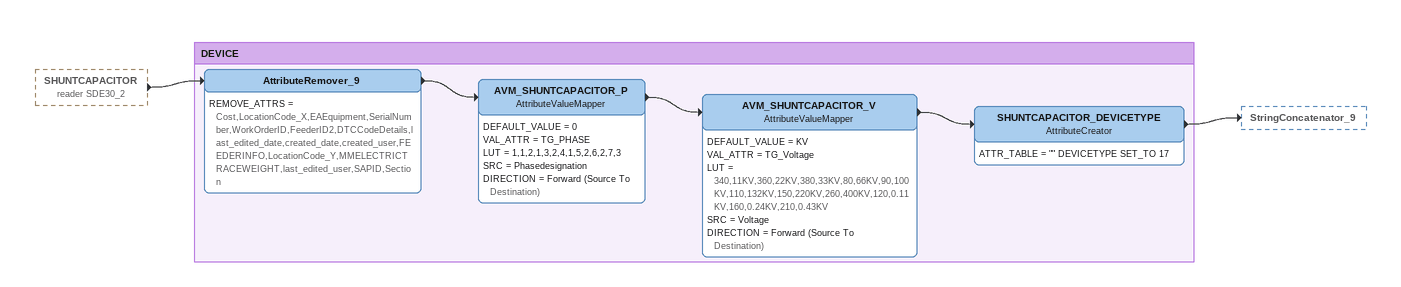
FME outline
SHUNTCAPACITOR (reader SDE30_2) [outside]
    -> AttributeRemover_9

Bookmark: DEVICE
AttributeRemover_9
    REMOVE_ATTRS = Cost,LocationCode_X,EAEquipment,SerialNumber,WorkOrderID,FeederID2,DTCCodeDetails,last_edited_date,created_date,created_user,FEEDERINFO,LocationCode_Y,MMELECTRICTRACEWEIGHT,last_edited_user,SAPID,Section
    -> AVM_SHUNTCAPACITOR_P
AVM_SHUNTCAPACITOR_P: AttributeValueMapper
    DEFAULT_VALUE = 0
    VAL_ATTR = TG_PHASE
    LUT = 1,1,2,1,3,2,4,1,5,2,6,2,7,3
    SRC = Phasedesignation
    DIRECTION = Forward (Source To Destination)
    -> AVM_SHUNTCAPACITOR_V
AVM_SHUNTCAPACITOR_V: AttributeValueMapper
    DEFAULT_VALUE = KV
    VAL_ATTR = TG_Voltage
    LUT = 340,11KV,360,22KV,380,33KV,80,66KV,90,100KV,110,132KV,150,220KV,260,400KV,120,0.11KV,160,0.24KV,210,0.43KV
    SRC = Voltage
    DIRECTION = Forward (Source To Destination)
    -> SHUNTCAPACITOR_DEVICETYPE
SHUNTCAPACITOR_DEVICETYPE: AttributeCreator
    ATTR_TABLE = "" DEVICETYPE SET_TO 17
    -> StringConcatenator_9
